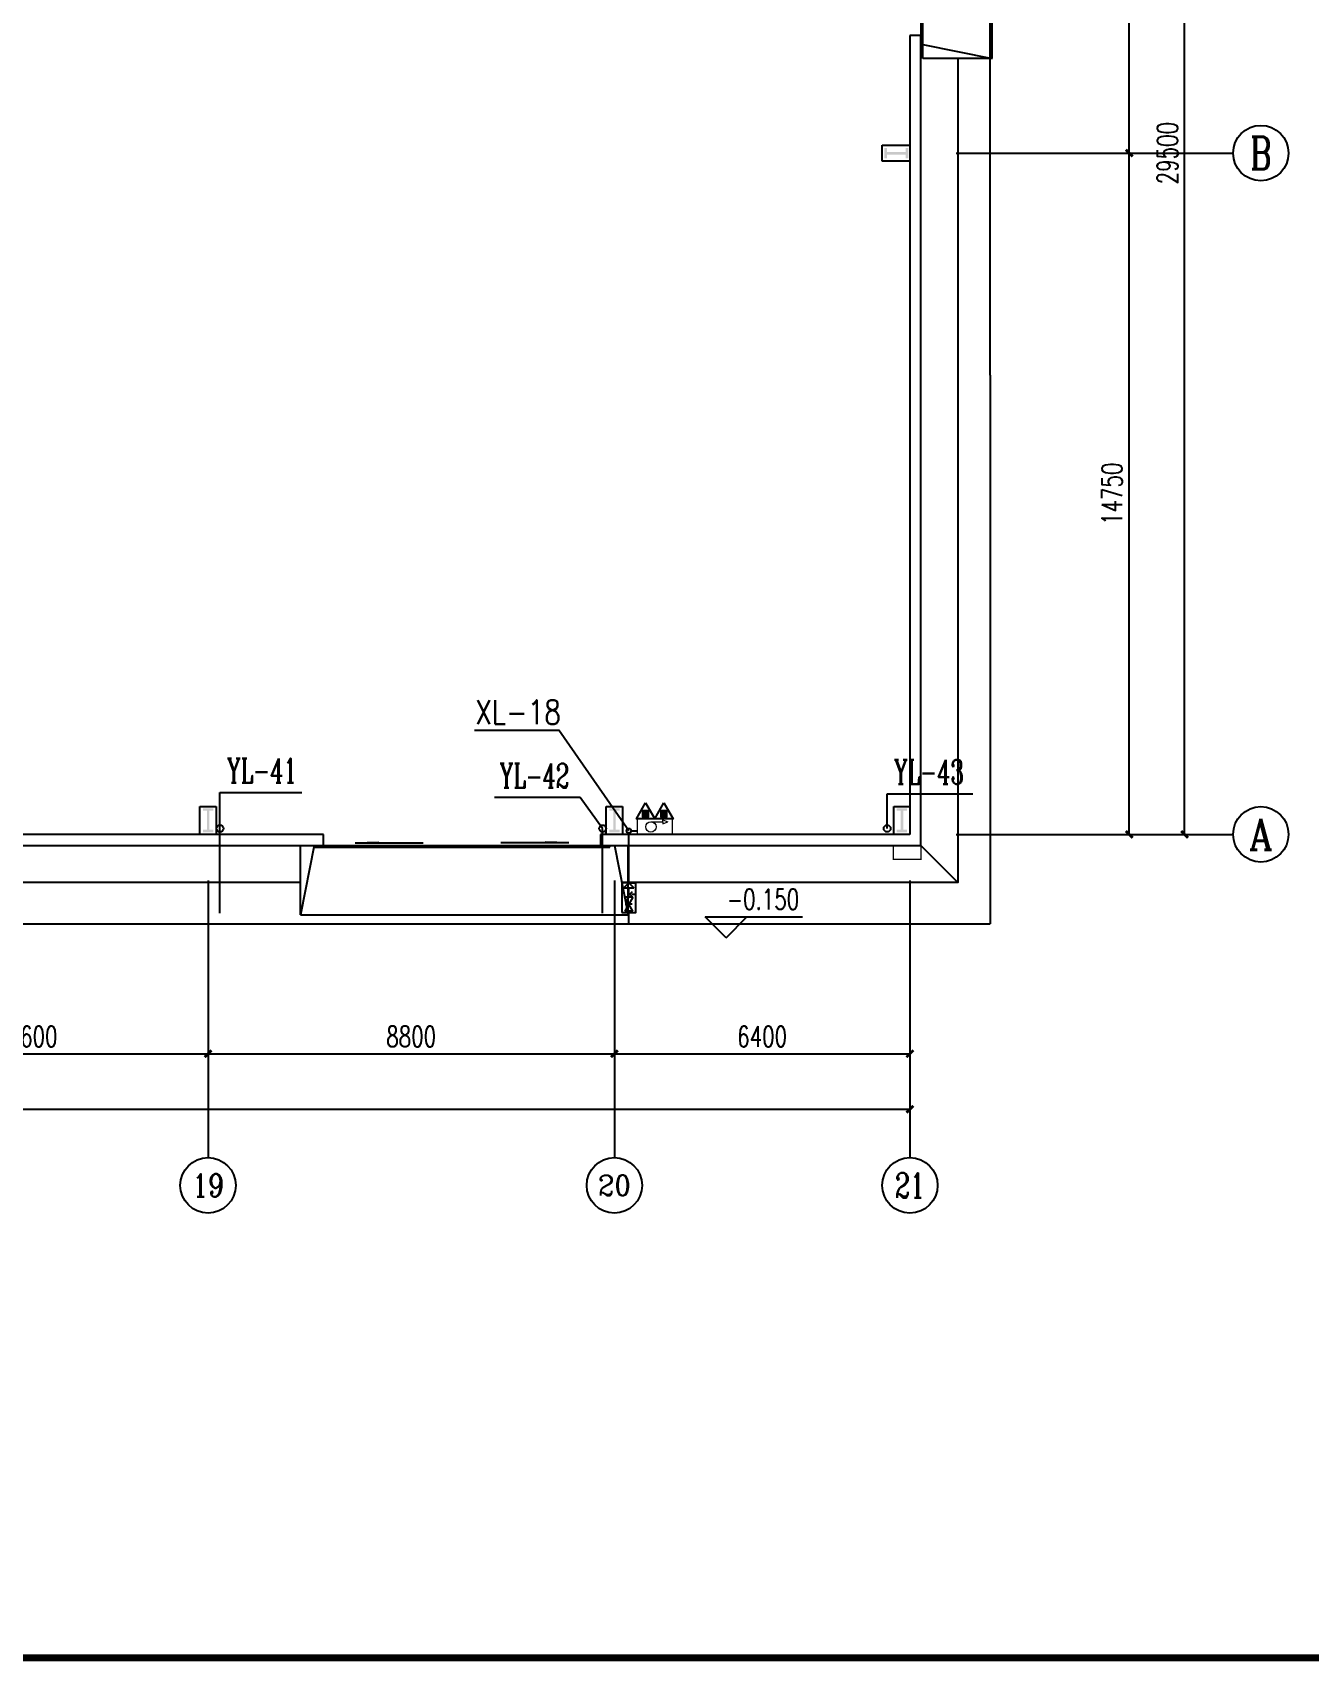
# Model space of a CAD drawing. Extents: x 54907 to 703237, y -798661 to -546661.
# Drawn here: x 443671 to 471324, y -671236 to -635969 of the extents above; entities that cross this region are included whole.
import ezdxf
from ezdxf.enums import TextEntityAlignment as Align

# ---------------------------------------------------------------- set-up
doc = ezdxf.new("R2010")
doc.units = 0
doc.header["$LTSCALE"] = 1000
doc.header["$MEASUREMENT"] = 0
doc.layers.add('2', color=7, linetype='Continuous', lineweight=18)
for name, color, linetype in [('AXIS', 3, 'Continuous'), ('AXIS_TEXT', 7, 'Continuous'), ('DIM_ELEV', 3, 'Continuous'), ('DIM_SYMB', 3, 'Continuous'), ('DIM_雨水', 3, 'Continuous'), ('EQUIP_消防', 7, 'Continuous'), ('EQUIP_阀门', 7, 'Continuous'), ('PIPE-消防', 1, 'TG_X'), ('PIPE-给水', 3, 'Continuous'), ('PIPE-雨水', 4, 'Continuous'), ('PUB_TEXT', 7, 'Continuous'), ('PUB_TITLE', 4, 'Continuous'), ('STAIR', 2, 'Continuous'), ('TEL_TEXT', 7, 'Continuous'), ('VPIPE-雨水', 4, 'Continuous'), ('WALL', 5, 'Continuous'), ('WINDOW', 4, 'Continuous')]:
    doc.layers.add(name, color=color, linetype=linetype)
doc.styles.add('_TCH_AXIS', font='COMPLEX', dxfattribs={"bigfont": 'GBCBIG'})
doc.styles.add('_TCH_DIM', font='SIMPLEX', dxfattribs={"bigfont": 'GBCBIG'})
doc.styles.add('_TCH_DIM_T3', font='SIMPLEX', dxfattribs={"width": 0.705882, "bigfont": 'GBCBIG'})
doc.styles.add('_TEL_DIM', font='SIMPLEX', dxfattribs={"width": 0.8, "height": 3.5, "bigfont": 'HZTXT'})
doc.styles.add('_TWT_SERIAL', font='COMPLEX', dxfattribs={"width": 0.8, "height": 3.5, "bigfont": 'HZTXT'})
doc.styles.add('COMPLEX', font='COMPLEX')
doc.styles.add('TG_LINETYPE', font='SIMPLEX', dxfattribs={"width": 0.8, "height": 3, "bigfont": 'HZTXT'})
doc.linetypes.add('TG_X', pattern='A,2,-0.3,["X",TG_LINETYPE,S=0.1,R=0,X=-0.23,Y=-0.15],0', length=2.3)
doc.dimstyles.new('_TCH_ARCH&&150', dxfattribs={"dimtxt": 446.25, "dimasz": 150, "dimexe": 375, "dimexo": 450, "dimgap": 150, "dimtad": 1, "dimdec": 0, "dimzin": 0, "dimdsep": 46, "dimtxsty": '_TCH_DIM_T3', "dimblk": 'ARCHTICK', "dimcen": 0.09, "dimclrt": 7, "dimazin": 2, "dimtfac": 1, "dimtdec": 0, "dimtix": 1, "dimtmove": 2, "dimatfit": 3, "dimldrblk": 'ARCHTICK', "dimfxl": 0, "dimtolj": 1, "dimtzin": 0, "dimarcsym": 0})

# ---------------------------------------------------------------- blocks, each defined once
blk = doc.blocks.new('hrththe')
h = blk.add_hatch(color=2)
h.paths.add_polyline_path([(641672, -50401), (641728, -50401), (641728, -50809), (641672, -50809)])
h.paths.add_polyline_path([(641588, -50809), (641812, -50809), (641812, -50865), (641588, -50865)])
h.paths.add_polyline_path([(641588, -50345), (641812, -50345), (641812, -50401), (641588, -50401)])
at = {"layer": 'PUB_TEXT'}
for p, q in [((641523, -50911), (641523, -50311)), ((641523, -50311), (641873, -50311)), ((641873, -50311), (641873, -50911)), ((641873, -50911), (641523, -50911))]:
    blk.add_line(p, q, dxfattribs=at)
blk = doc.blocks.new('$TwtSys$00000546')
h = blk.add_hatch()
h.set_pattern_fill('ANSI31', color=256, scale=200, style=0)
h.set_pattern_definition([(45, (-38543.802, -6670.83), (-17.67767, 17.67767), [])])
h.paths.add_polyline_path([(-65, 174), (65, 174), (65, 44), (-65, 44)])
for points in [[(0, 344), (-198, 0), (198, 0)], [(-65, 174), (65, 174), (65, 44), (-65, 44)]]:
    blk.add_lwpolyline(points, close=True)
blk = doc.blocks.new('$VALVE$00000296')
for p, q in [((125, 72), (-125, -72)), ((-125, 72), (125, -72)), ((-125, 72), (-125, -72)), ((125, 72), (125, -72))]:
    blk.add_line(p, q)
at = {"color": 7}
blk.add_line((0, 60), (0, -64), dxfattribs=at)
for p in [(-125, 0), (125, 0)]:
    blk.add_point(p)
blk = doc.blocks.new('_ArchTick')
at = {"color": 0, "linetype": 'ByBlock', "const_width": 0.4}
blk.add_lwpolyline([(-0.5, -0.5), (0.5, 0.5)], dxfattribs=at)
blk = doc.blocks.new('*D142')
at = {"layer": 'AXIS', "color": 0, "lineweight": -2}
for p, q in [((464121, -638579), (467796, -638579)), ((467421, -653329), (467421, -638579)), ((464121, -653329), (467796, -653329))]:
    blk.add_line(p, q, dxfattribs=at)
at = {"layer": 'Defpoints', "color": 0}
for p in [(463671, -638579), (467421, -638579), (463671, -653329)]:
    blk.add_point(p, dxfattribs=at)
at = {"layer": 'AXIS', "color": 0, "lineweight": -2, "xscale": 150, "yscale": 150, "zscale": 150}
for p, rotation in [((467421, -638579), 90), ((467421, -653329), 270)]:
    blk.add_blockref('_ArchTick', p, dxfattribs=dict(at, rotation=rotation))
at = {"layer": 'AXIS', "color": 7, "insert": (467048, -645954), "char_height": 446.2, "attachment_point": 5, "rotation": 90, "style": '_TCH_DIM_T3'}
blk.add_mtext('\\A1;14750', dxfattribs=at)
blk = doc.blocks.new('*D143')
at = {"layer": 'AXIS', "color": 0, "lineweight": -2}
for p, q in [((464121, -623829), (467796, -623829)), ((467421, -638579), (467421, -623829)), ((464121, -638579), (467796, -638579))]:
    blk.add_line(p, q, dxfattribs=at)
at = {"layer": 'Defpoints', "color": 0}
for p in [(463671, -623829), (467421, -623829), (463671, -638579)]:
    blk.add_point(p, dxfattribs=at)
at = {"layer": 'AXIS', "color": 0, "lineweight": -2, "xscale": 150, "yscale": 150, "zscale": 150}
for p, rotation in [((467421, -623829), 90), ((467421, -638579), 270)]:
    blk.add_blockref('_ArchTick', p, dxfattribs=dict(at, rotation=rotation))
at = {"layer": 'AXIS', "color": 7, "insert": (467048, -631204), "char_height": 446.2, "attachment_point": 5, "rotation": 90, "style": '_TCH_DIM_T3'}
blk.add_mtext('\\A1;14750', dxfattribs=at)
blk = doc.blocks.new('*D144')
at = {"layer": 'AXIS', "color": 0, "lineweight": -2}
for p, q in [((464121, -623829), (468996, -623829)), ((468621, -653329), (468621, -623829)), ((464121, -653329), (468996, -653329))]:
    blk.add_line(p, q, dxfattribs=at)
at = {"layer": 'Defpoints', "color": 0}
for p in [(463671, -623829), (468621, -623829), (463671, -653329)]:
    blk.add_point(p, dxfattribs=at)
at = {"layer": 'AXIS', "color": 0, "lineweight": -2, "xscale": 150, "yscale": 150, "zscale": 150}
for p, rotation in [((468621, -623829), 90), ((468621, -653329), 270)]:
    blk.add_blockref('_ArchTick', p, dxfattribs=dict(at, rotation=rotation))
at = {"layer": 'AXIS', "color": 7, "insert": (468248, -638579), "char_height": 446.2, "attachment_point": 5, "rotation": 90, "style": '_TCH_DIM_T3'}
blk.add_mtext('\\A1;29500', dxfattribs=at)
blk = doc.blocks.new('*D186')
at = {"layer": 'AXIS', "color": 0, "lineweight": -2}
for p, q in [((439871, -654779), (439871, -658454)), ((447471, -654779), (447471, -658454)), ((439871, -658079), (447471, -658079))]:
    blk.add_line(p, q, dxfattribs=at)
at = {"layer": 'Defpoints', "color": 0}
for p in [(439871, -654329), (447471, -654329), (447471, -658079)]:
    blk.add_point(p, dxfattribs=at)
at = {"layer": 'AXIS', "color": 0, "lineweight": -2, "xscale": 150, "yscale": 150, "zscale": 150, "rotation": 180}
blk.add_blockref('_ArchTick', (439871, -658079), dxfattribs=at)
at = {"layer": 'AXIS', "color": 0, "lineweight": -2, "xscale": 150, "yscale": 150, "zscale": 150}
blk.add_blockref('_ArchTick', (447471, -658079), dxfattribs=at)
at = {"layer": 'AXIS', "color": 7, "insert": (443671, -657706), "char_height": 446.2, "attachment_point": 5, "style": '_TCH_DIM_T3'}
blk.add_mtext('\\A1;7600', dxfattribs=at)
blk = doc.blocks.new('*D187')
at = {"layer": 'AXIS', "color": 0, "lineweight": -2}
for p, q in [((447471, -654779), (447471, -658454)), ((456271, -654779), (456271, -658454)), ((447471, -658079), (456271, -658079))]:
    blk.add_line(p, q, dxfattribs=at)
at = {"layer": 'Defpoints', "color": 0}
for p in [(447471, -654329), (456271, -654329), (456271, -658079)]:
    blk.add_point(p, dxfattribs=at)
at = {"layer": 'AXIS', "color": 0, "lineweight": -2, "xscale": 150, "yscale": 150, "zscale": 150, "rotation": 180}
blk.add_blockref('_ArchTick', (447471, -658079), dxfattribs=at)
at = {"layer": 'AXIS', "color": 0, "lineweight": -2, "xscale": 150, "yscale": 150, "zscale": 150}
blk.add_blockref('_ArchTick', (456271, -658079), dxfattribs=at)
at = {"layer": 'AXIS', "color": 7, "insert": (451871, -657706), "char_height": 446.2, "attachment_point": 5, "style": '_TCH_DIM_T3'}
blk.add_mtext('\\A1;8800', dxfattribs=at)
blk = doc.blocks.new('*D188')
at = {"layer": 'AXIS', "color": 0, "lineweight": -2}
for p, q in [((456271, -654779), (456271, -658454)), ((462671, -654779), (462671, -658454)), ((456271, -658079), (462671, -658079))]:
    blk.add_line(p, q, dxfattribs=at)
at = {"layer": 'Defpoints', "color": 0}
for p in [(456271, -654329), (462671, -654329), (462671, -658079)]:
    blk.add_point(p, dxfattribs=at)
at = {"layer": 'AXIS', "color": 0, "lineweight": -2, "xscale": 150, "yscale": 150, "zscale": 150, "rotation": 180}
blk.add_blockref('_ArchTick', (456271, -658079), dxfattribs=at)
at = {"layer": 'AXIS', "color": 0, "lineweight": -2, "xscale": 150, "yscale": 150, "zscale": 150}
blk.add_blockref('_ArchTick', (462671, -658079), dxfattribs=at)
at = {"layer": 'AXIS', "color": 7, "insert": (459471, -657706), "char_height": 446.2, "attachment_point": 5, "style": '_TCH_DIM_T3'}
blk.add_mtext('\\A1;6400', dxfattribs=at)
blk = doc.blocks.new('*D189')
at = {"layer": 'AXIS', "color": 0, "lineweight": -2}
for p, q in [((310671, -654779), (310671, -659654)), ((462671, -654779), (462671, -659654)), ((310671, -659279), (462671, -659279))]:
    blk.add_line(p, q, dxfattribs=at)
at = {"layer": 'Defpoints', "color": 0}
for p in [(310671, -654329), (462671, -654329), (462671, -659279)]:
    blk.add_point(p, dxfattribs=at)
at = {"layer": 'AXIS', "color": 0, "lineweight": -2, "xscale": 150, "yscale": 150, "zscale": 150, "rotation": 180}
blk.add_blockref('_ArchTick', (310671, -659279), dxfattribs=at)
at = {"layer": 'AXIS', "color": 0, "lineweight": -2, "xscale": 150, "yscale": 150, "zscale": 150}
blk.add_blockref('_ArchTick', (462671, -659279), dxfattribs=at)
at = {"layer": 'AXIS', "color": 7, "insert": (386671, -658906), "char_height": 446.2, "attachment_point": 5, "style": '_TCH_DIM_T3'}
blk.add_mtext('\\A1;152000', dxfattribs=at)
blk = doc.blocks.new('_AXISO')
blk.add_circle((0, 0), 0.5)
at = {"layer": 'AXIS_TEXT', "style": 'COMPLEX', "width": 1.041667}
blk.add_attdef('A', text='', height=0.56, dxfattribs=at).set_placement((-0.25, -0.28), (0.25, -0.28), align=Align.FIT)
blk = doc.blocks.new('$DorLib2D$00000130')
at = {"color": 0, "linetype": 'Continuous'}
for p, q in [((-0.5333, 0.6601), (-0.5333, 0.5127)), ((0, 0.6601), (-0.5333, 0.6601)), ((0, 0.5127), (0, 0.6601)), ((0.5333, 0.6601), (0, 0.6601)), ((0.5333, 0.6601), (0.5333, 0.5127)), ((0, 0.5127), (-0.5333, 0.5127)), ((0.5333, 0.5127), (0, 0.5127)), ((-0.3853, 0.2694), (-0.1396, 0.2694)), ((-0.3853, 0.2694), (-0.2999, 0.2144)), ((-0.2999, 0.2144), (-0.2999, 0.2694)), ((0.3853, 0.2694), (0.1396, 0.2694)), ((0.2999, 0.2144), (0.2999, 0.2694)), ((0.3853, 0.2694), (0.2999, 0.2144))]:
    blk.add_line(p, q, dxfattribs=at)

msp = doc.modelspace()

# ---------------------------------------------------------------- linework, layer by layer
at = {"color": 2}
msp.add_line((462911.1, -653568.7), (463711.1, -654368.7), dxfattribs=at)
for p, q in [((456584.9, -654376.3), (456463.4, -654376.3)), ((456584.9, -654376.3), (456474.1, -654487.1)), ((456474.1, -654487.1), (456695.7, -654487.1)), ((456584.9, -654376.3), (456695.7, -654487.1)), ((456584.9, -654376.3), (456706.4, -654376.3)), ((456584.9, -654692), (456584.9, -654487.1)), ((456603, -654625.7), (456665.4, -654563.3)), ((456603, -654625.7), (456665.4, -654688)), ((456649.5, -654625.7), (456708.5, -654625.7))]:
    msp.add_line(p, q)
for points in [[(463711.1, -636528.7), (463711.1, -654368.7), (456571.1, -654368.7)], [(449471.1, -654368.7), (318271.1, -654368.7)]]:
    msp.add_lwpolyline(points, dxfattribs=at)
at = {"const_width": 30}
msp.add_lwpolyline([(462911.1, -653568.7), (462911.1, -653868.7), (462311.1, -653868.7), (462311.1, -653568.7)], dxfattribs=at)
at = {"layer": '2', "color": 3}
for p, q in [((457062.4, -653055.2), (457323, -653055.2)), ((457323, -653056.6), (457322.7, -653101.4)), ((457322.7, -653101.4), (457430.3, -653057.1)), ((457323, -653056.6), (457323.2, -653011.7)), ((457323.2, -653011.7), (457430.3, -653057.1))]:
    msp.add_line(p, q, dxfattribs=at)
msp.add_lwpolyline([(457523.5, -652991.2), (457523.5, -653328.7), (456768.6, -653328.7), (456768.6, -652991.2), (457523.5, -652991.2)], dxfattribs=at)
msp.add_circle((457062.4, -653167.7), 112.5, dxfattribs=at)
at = {"layer": 'AXIS'}
for p, q in [((463671.1, -638578.7), (469671.1, -638578.7)), ((463671.1, -653328.7), (469671.1, -653328.7)), ((447471.1, -654328.7), (447471.1, -660328.7)), ((456271.1, -654328.7), (456271.1, -660328.7)), ((462671.1, -654328.7), (462671.1, -660328.7))]:
    msp.add_line(p, q, dxfattribs=at)
at = {"layer": 'DIM_ELEV'}
for p, q in [((458689.5, -655566), (458239.5, -655116)), ((458239.5, -655116), (460342.3, -655116)), ((458689.5, -655566), (459139.5, -655116))]:
    msp.add_line(p, q, dxfattribs=at)
at = {"layer": 'DIM_SYMB'}
msp.add_lwpolyline([(456435.9, -655023.7), (456733.9, -655023.7), (456733.9, -654368.7), (456435.9, -654368.7)], close=True, dxfattribs=at)
at = {"layer": 'DIM_雨水'}
for p, q in [((447728.5, -653201.5), (447728.5, -652420.8)), ((447728.5, -652420.8), (449504.8, -652420.8)), ((462179, -653201.5), (462179, -652449)), ((462179, -652449), (464031.1, -652449)), ((455529.5, -652532.5), (453677.4, -652532.5)), ((456017.3, -653201.5), (455529.5, -652532.5))]:
    msp.add_line(p, q, dxfattribs=at)
at = {"layer": 'PIPE-消防', "linetype": 'Continuous'}
msp.add_line((456634.9, -653250.4), (456768.6, -653250.4), dxfattribs=at)
at = {"layer": 'PIPE-给水', "linetype": 'Continuous'}
for p, q in [((464411.1, -643382.9), (464411.1, -621888.7)), ((464411.1, -643382.9), (464411.1, -655268.7)), ((456584.9, -654368.7), (456584.9, -653300.4)), ((318584.9, -655268.7), (464411.1, -655268.7)), ((456584.9, -655268.7), (456584.9, -654992))]:
    msp.add_line(p, q, dxfattribs=at)
at = {"layer": 'PIPE-雨水', "ltscale": 1.5}
for p, q in [((447728.5, -655035.6), (447728.5, -653201.5)), ((456017.3, -655035.6), (456017.3, -653201.5))]:
    msp.add_line(p, q, dxfattribs=at)
at = {"layer": 'PUB_TITLE', "const_width": 150}
msp.add_lwpolyline([(292115.7, -671161.4), (487565.7, -671161.4), (487565.7, -611161.4), (292115.7, -611161.4)], close=True, dxfattribs=at)
at = {"layer": 'STAIR'}
for p, q in [((462949.5, -636528.7), (462949.5, -627528.7)), ((464449.5, -636528.7), (464449.5, -627528.7)), ((462949.5, -636228.7), (464449.5, -636528.7)), ((464449.5, -636528.7), (462949.5, -636528.7)), ((449471.1, -655071.7), (449471.1, -653571.7)), ((449471.1, -653571.7), (456571.1, -653571.7)), ((449771.1, -653571.7), (449471.1, -655071.7)), ((456271.1, -653571.7), (456571.1, -655071.7)), ((456571.1, -655071.7), (456571.1, -653571.7)), ((449471.1, -655071.7), (456571.1, -655071.7))]:
    msp.add_line(p, q, dxfattribs=at)
at = {"layer": 'TEL_TEXT', "color": 230}
for p in [(453238.4, -651075.4, 1100), (456584.9, -653250.4)]:
    msp.add_line(p, (455067.3, -651075.4, 1100), dxfattribs=at)
at = {"layer": 'VPIPE-雨水'}
for centre in [(447728.5, -653201.5), (456017.3, -653201.5), (462179, -653201.5)]:
    msp.add_circle(centre, 75, dxfattribs=at)
at = {"layer": 'VPIPE-雨水', "linetype": 'Continuous'}
msp.add_circle((456584.9, -653250.4), 50, dxfattribs=at)
at = {"layer": 'WALL'}
for p, q in [((462911.1, -636028.7), (462671.1, -636028.7)), ((462671.1, -636028.7), (462671.1, -653328.7)), ((462911.1, -653568.7), (462911.1, -636028.7)), ((449971.1, -653328.7), (317771.1, -653328.7)), ((449971.1, -653568.7), (449971.1, -653328.7)), ((462671.1, -653328.7), (455971.1, -653328.7)), ((455971.1, -653328.7), (455971.1, -653568.7)), ((317771.1, -653568.7), (449971.1, -653568.7)), ((455971.1, -653568.7), (462911.1, -653568.7))]:
    msp.add_line(p, q, dxfattribs=at)

# ---------------------------------------------------------------- block references
at = {"rotation": 270}
msp.add_blockref('hrththe', (512982.6, 3119.1), dxfattribs=at)
for p in [(-194226.7, -602417.3), (-185426.7, -602417.3), (-179201.9, -602417.3)]:
    msp.add_blockref('hrththe', p)
at = {"layer": 'AXIS'}
ref = msp.add_blockref('_AXISO', (470271.1, -638578.7), dxfattribs=dict(at, xscale=1200, yscale=1200, zscale=1200))
ref.add_attrib('A', 'B', dxfattribs={"layer": 'AXIS_TEXT', "height": 698.9, "style": '_TCH_AXIS', "width": 0.823529}).set_placement((470038.1, -638928.1), (470504.1, -638928.1), align=Align.FIT)
ref = msp.add_blockref('_AXISO', (470271.1, -653328.7), dxfattribs=dict(at, xscale=1200, yscale=1200, zscale=1200))
ref.add_attrib('A', 'A', dxfattribs={"layer": 'AXIS_TEXT', "height": 668.2, "style": '_TCH_AXIS', "width": 0.888889}).set_placement((470016.6, -653662.7), (470525.6, -653662.7), align=Align.FIT)
ref = msp.add_blockref('_AXISO', (447471.1, -660928.7), dxfattribs=dict(at, xscale=1200, yscale=1200, zscale=1200))
ref.add_attrib('A', '19', dxfattribs={"layer": 'AXIS_TEXT', "height": 492.67, "style": '_TCH_AXIS'}).set_placement((447130.9, -661175), (447811.3, -661175), align=Align.FIT)
ref = msp.add_blockref('_AXISO', (456271.1, -660928.7), dxfattribs=dict(at, xscale=1200, yscale=1200, zscale=1200))
ref.add_attrib('A', '20', dxfattribs={"layer": 'AXIS_TEXT', "height": 441.41, "style": '_TCH_AXIS'}).set_placement((455913.8, -661149.4), (456628.4, -661149.4), align=Align.FIT)
ref = msp.add_blockref('_AXISO', (462671.1, -660928.7), dxfattribs=dict(at, xscale=1200, yscale=1200, zscale=1200))
ref.add_attrib('A', '21', dxfattribs={"layer": 'AXIS_TEXT', "height": 540.28, "style": '_TCH_AXIS', "width": 0.862069}).set_placement((462349.5, -661198.8), (462992.7, -661198.8), align=Align.FIT)
at = {"layer": 'EQUIP_消防', "xscale": -1}
for p in [(456947.7, -652991.2), (456947.7, -652991.2), (457344.4, -652991.2), (457344.4, -652991.2)]:
    msp.add_blockref('$TwtSys$00000546', p, dxfattribs=at)
at = {"layer": 'EQUIP_阀门', "xscale": -1.2, "yscale": 1.2, "zscale": 1.2, "rotation": 270}
msp.add_blockref('$VALVE$00000296', (456584.9, -654842), dxfattribs=at)
at = {"layer": 'WINDOW', "xscale": -8000, "yscale": -240, "zscale": -8000, "rotation": 90}
msp.add_blockref('$DorLib2D$00000130', (462791.1, -632028.7), dxfattribs=at)
at = {"layer": 'WINDOW', "xscale": -6000, "yscale": -240, "zscale": -6000}
msp.add_blockref('$DorLib2D$00000130', (452971.1, -653448.7), dxfattribs=at)

# ---------------------------------------------------------------- texts
at = {"layer": 'DIM_ELEV', "color": 7, "style": '_TCH_DIM', "width": 0.705882}
msp.add_text('-0.150', height=446.25, dxfattribs=at).set_placement((458707.3, -654958.5))
at = {"layer": 'DIM_雨水', "color": 7, "style": '_TWT_SERIAL', "width": 0.64}
for s, p in [('YL-41', (447879.8, -652210.8)), ('YL-43', (462326.1, -652239)), ('YL-42', (453782.4, -652322.5))]:
    msp.add_text(s, height=525, dxfattribs=at).set_placement(p)
at = {"layer": 'TEL_TEXT', "color": 230, "style": '_TEL_DIM', "width": 0.8}
msp.add_text('XL-18', height=525, dxfattribs=at).set_placement((453258.9, -650945.5, 1100))

# ---------------------------------------------------------------- dimensions: what is measured, and where the dimension line sits
at = {"layer": 'AXIS'}
for p1, p2, distance, picture, middle in [((463671.1, -638578.7), (463671.1, -623828.7), -3750, '*D143', (467048, -631203.7)), ((463671.1, -653328.7), (463671.1, -623828.7), -4950, '*D144', (468248, -638578.7)), ((463671.1, -653328.7), (463671.1, -638578.7), -3750, '*D142', (467048, -645953.7)), ((310671.1, -654328.7), (462671.1, -654328.7), -4950, '*D189', (386671.1, -658905.5)), ((439871.1, -654328.7), (447471.1, -654328.7), -3750, '*D186', (443671.1, -657705.5)), ((447471.1, -654328.7), (456271.1, -654328.7), -3750, '*D187', (451871.1, -657705.5)), ((456271.1, -654328.7), (462671.1, -654328.7), -3750, '*D188', (459471.1, -657705.5))]:
    dim = msp.add_aligned_dim(p1=p1, p2=p2, distance=distance, dimstyle='_TCH_ARCH&&150', dxfattribs=at)
    dim.commit()
    dim.dimension.update_dxf_attribs({"geometry": picture, "text_midpoint": middle})

doc.saveas('drawing.dxf')
